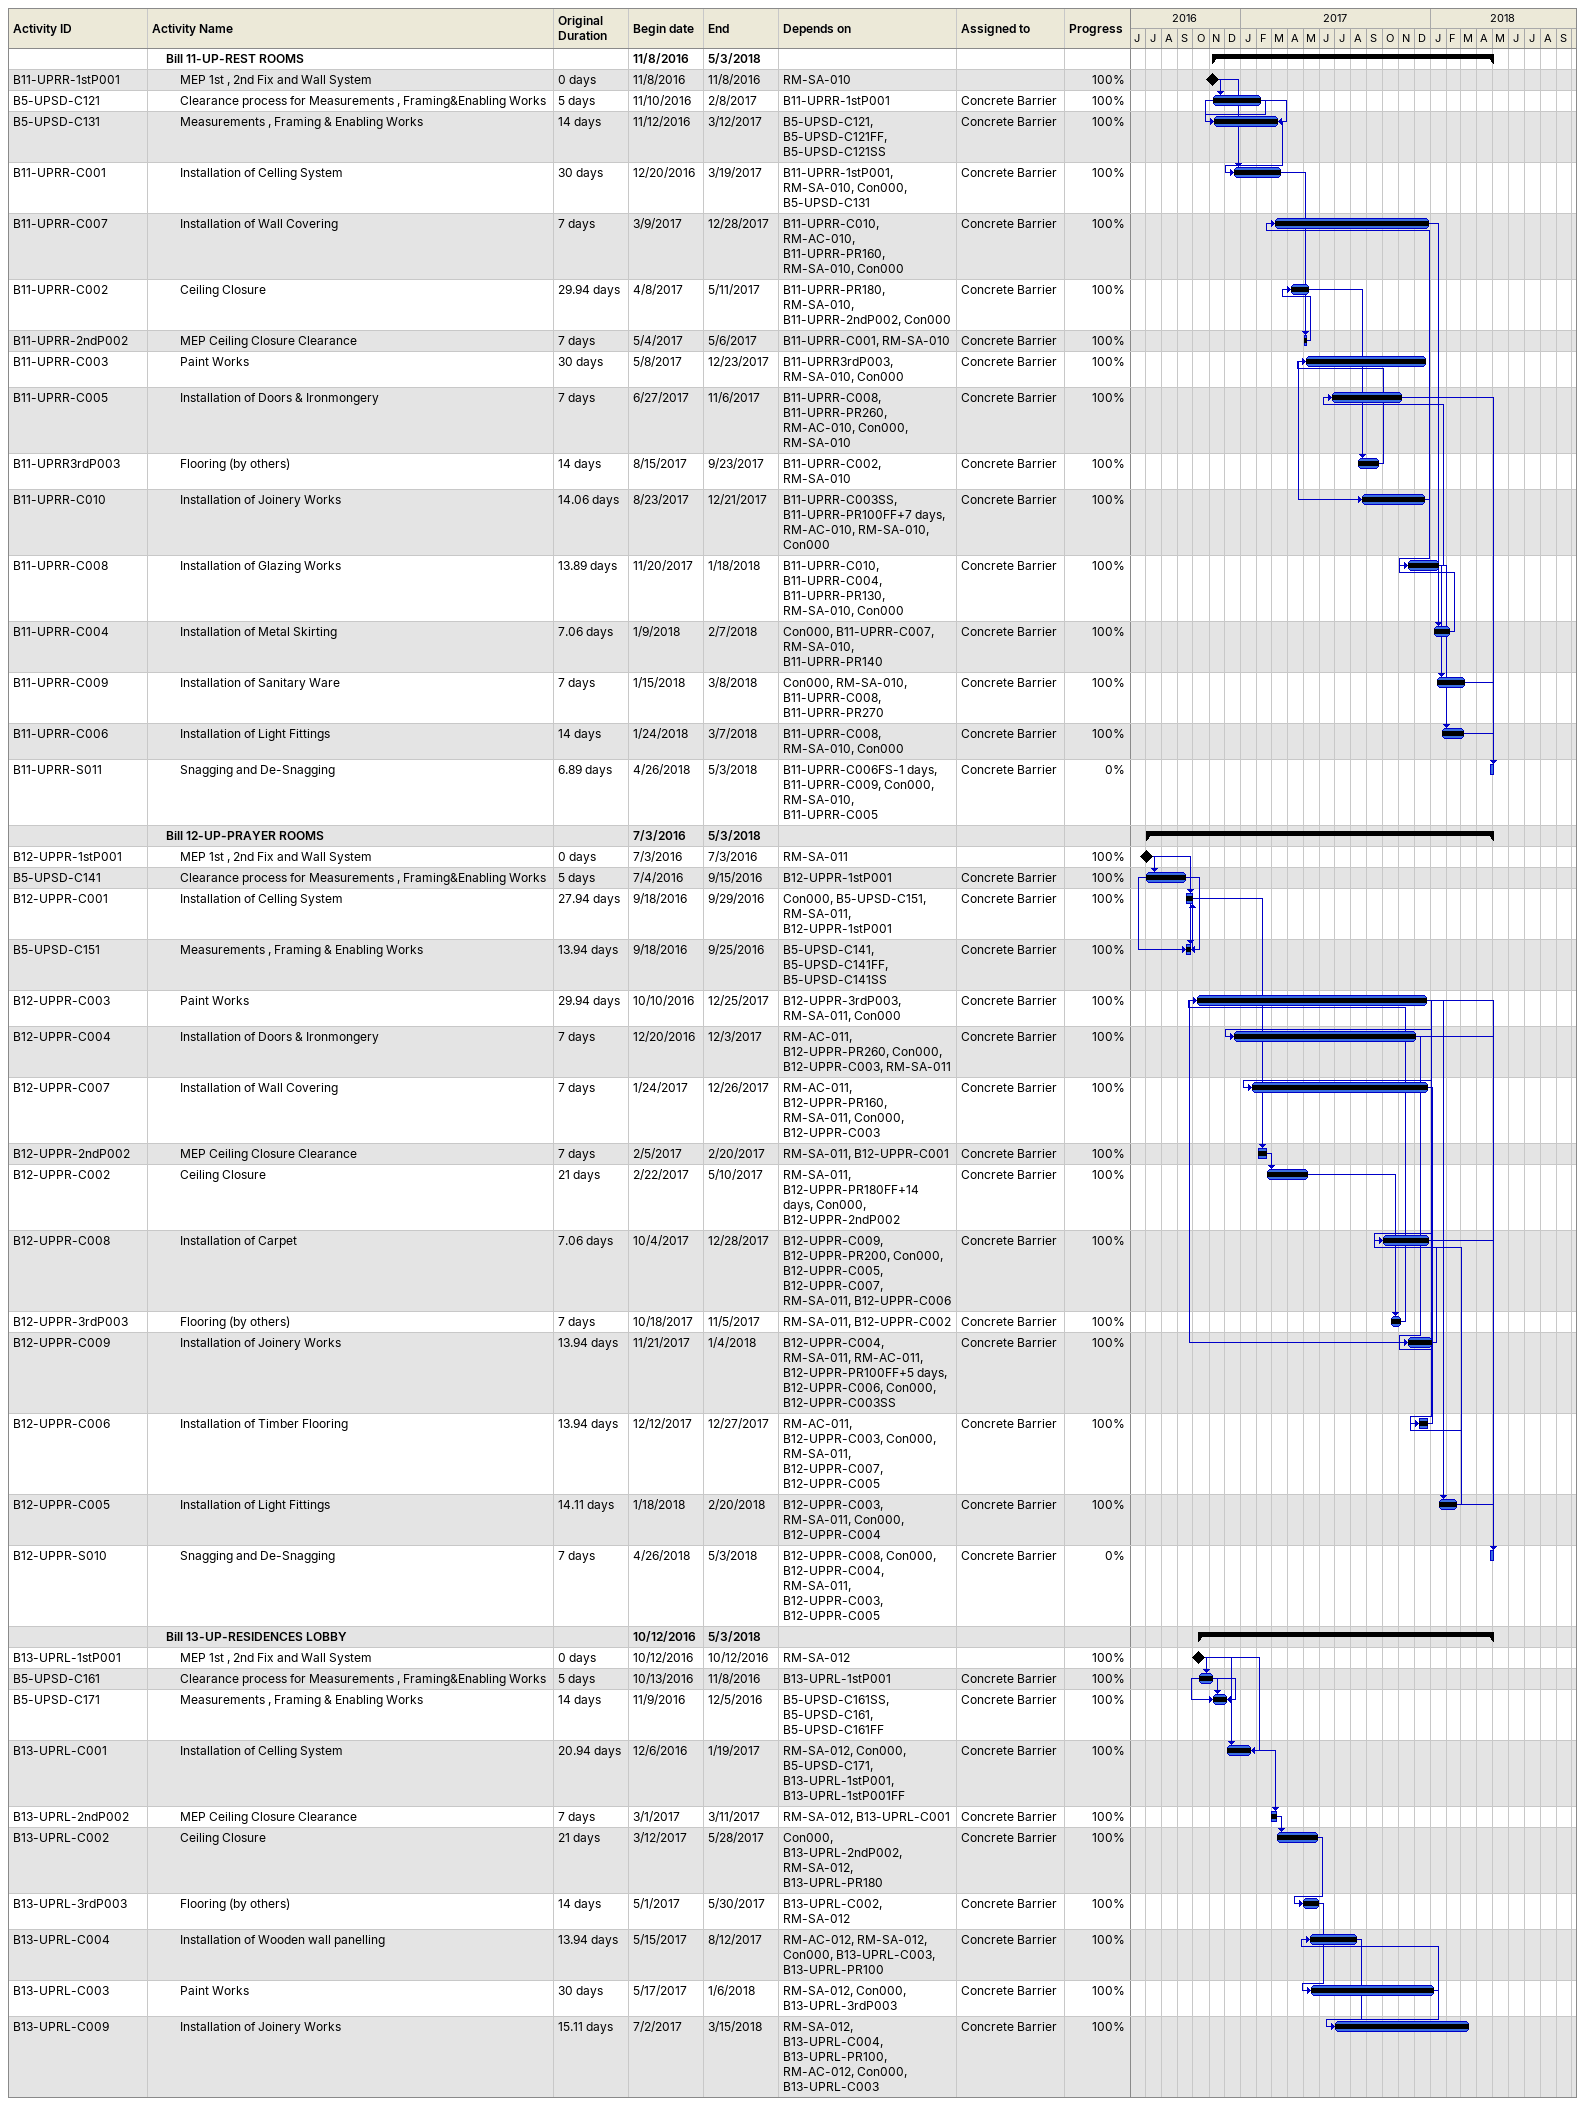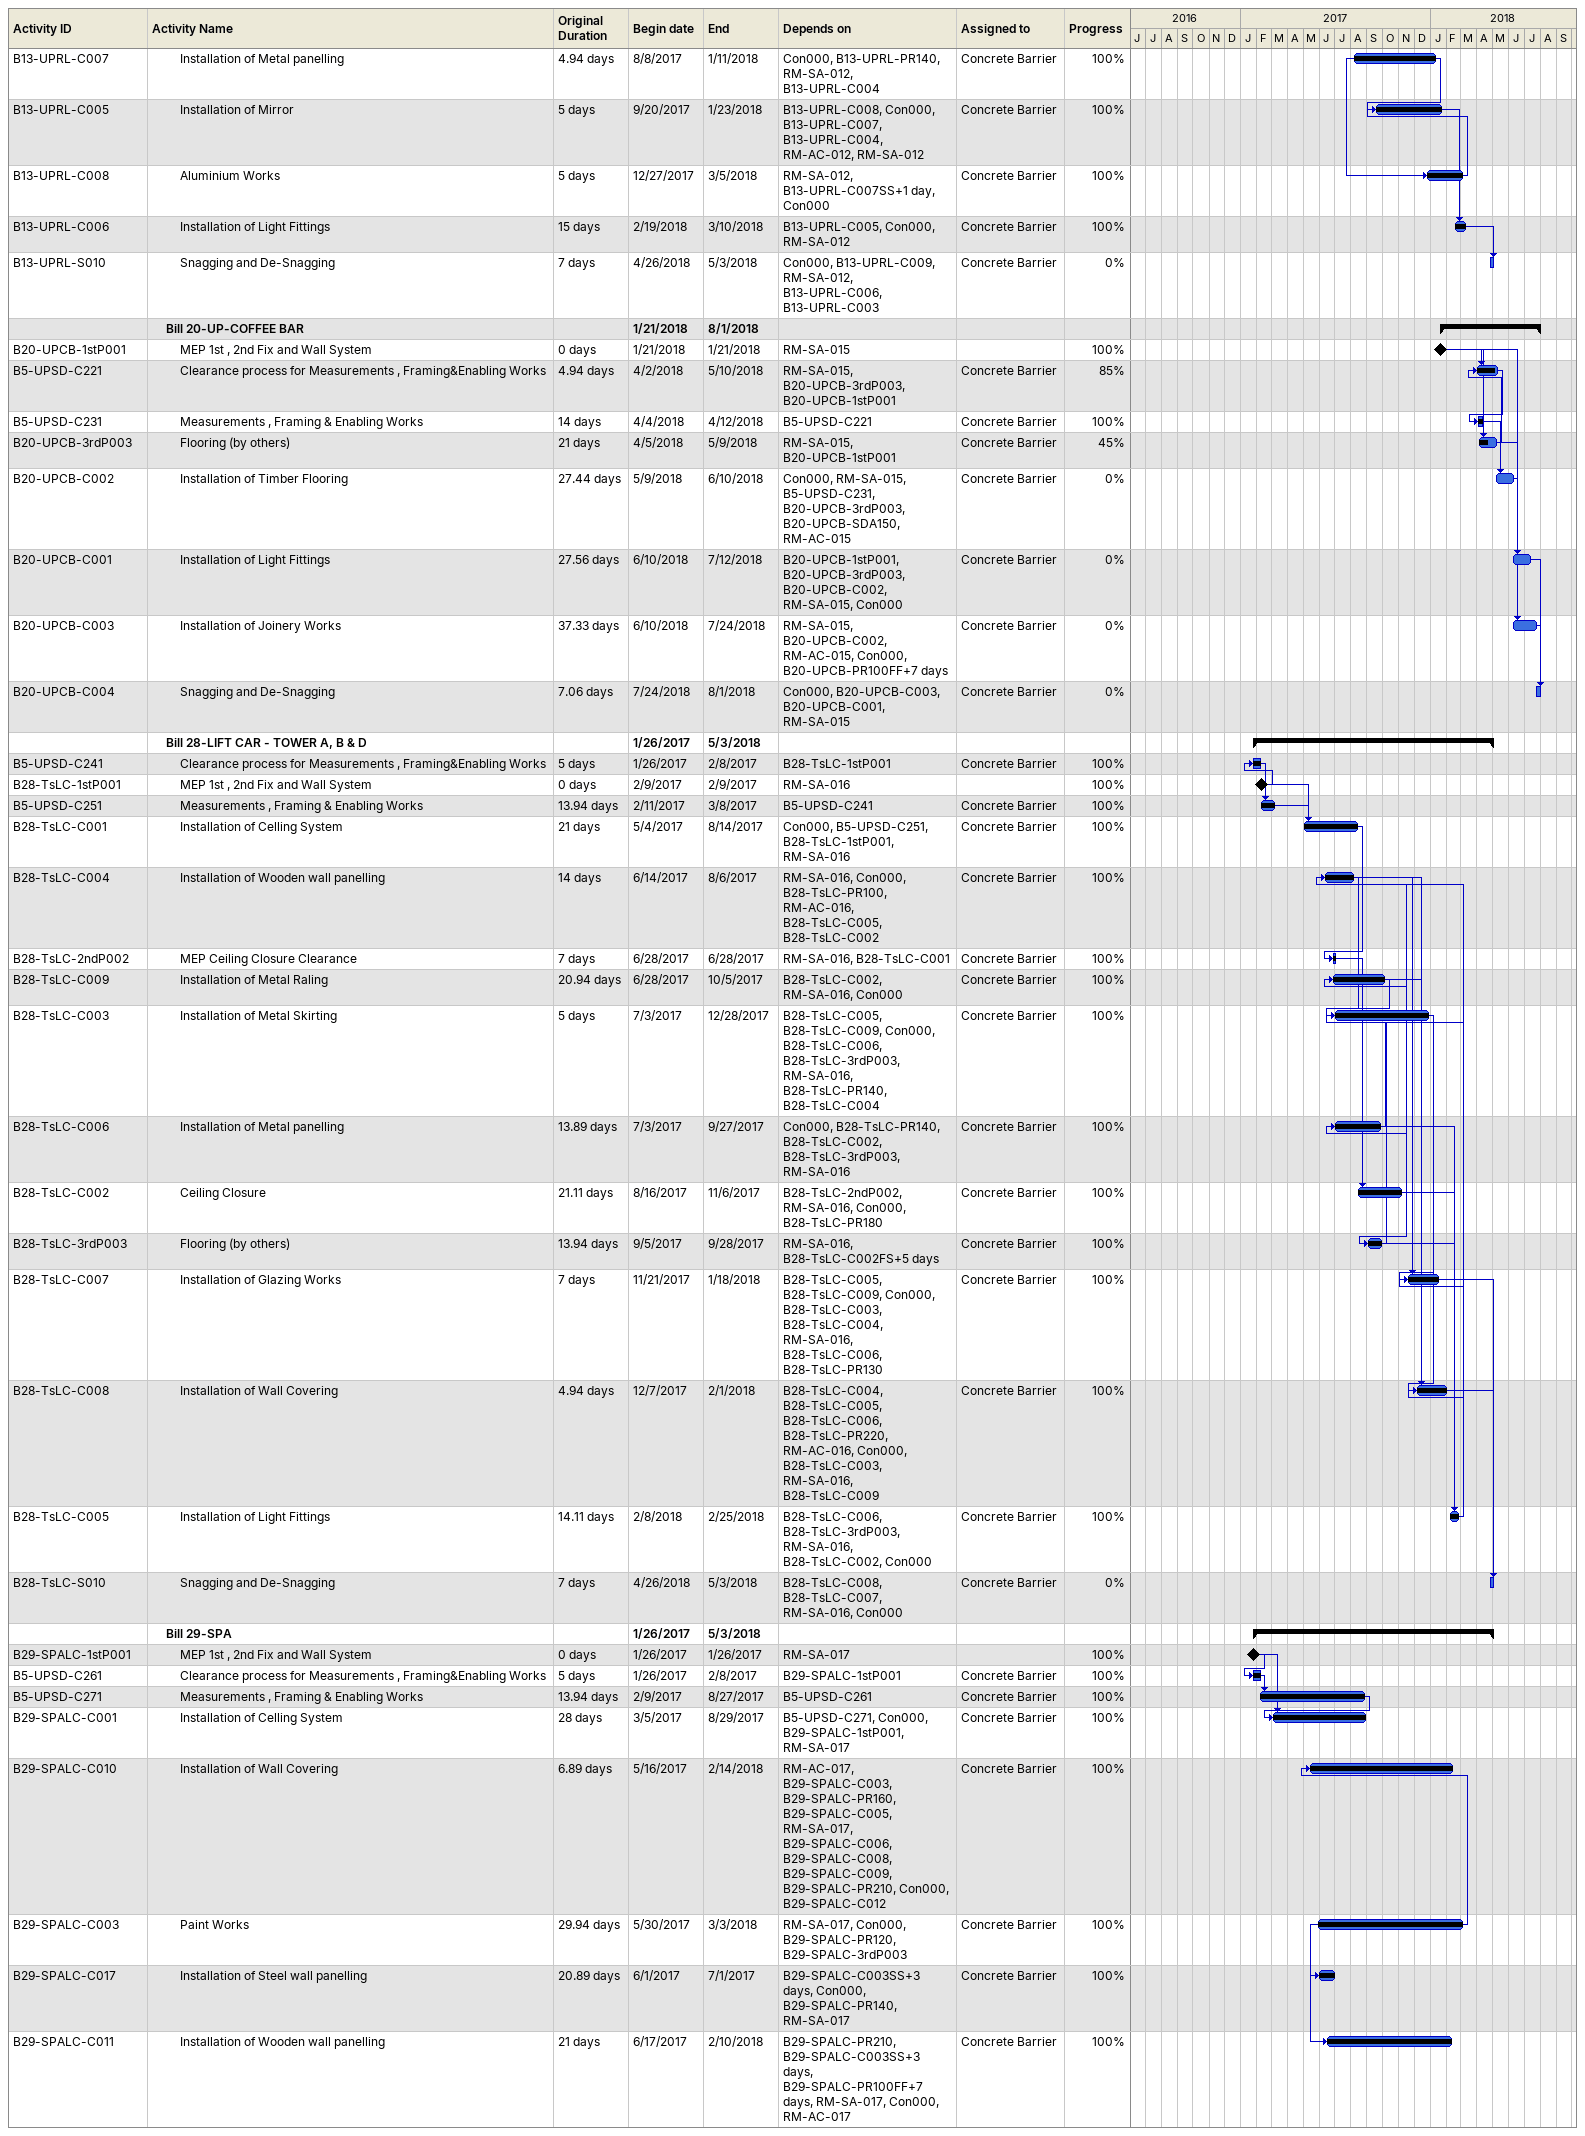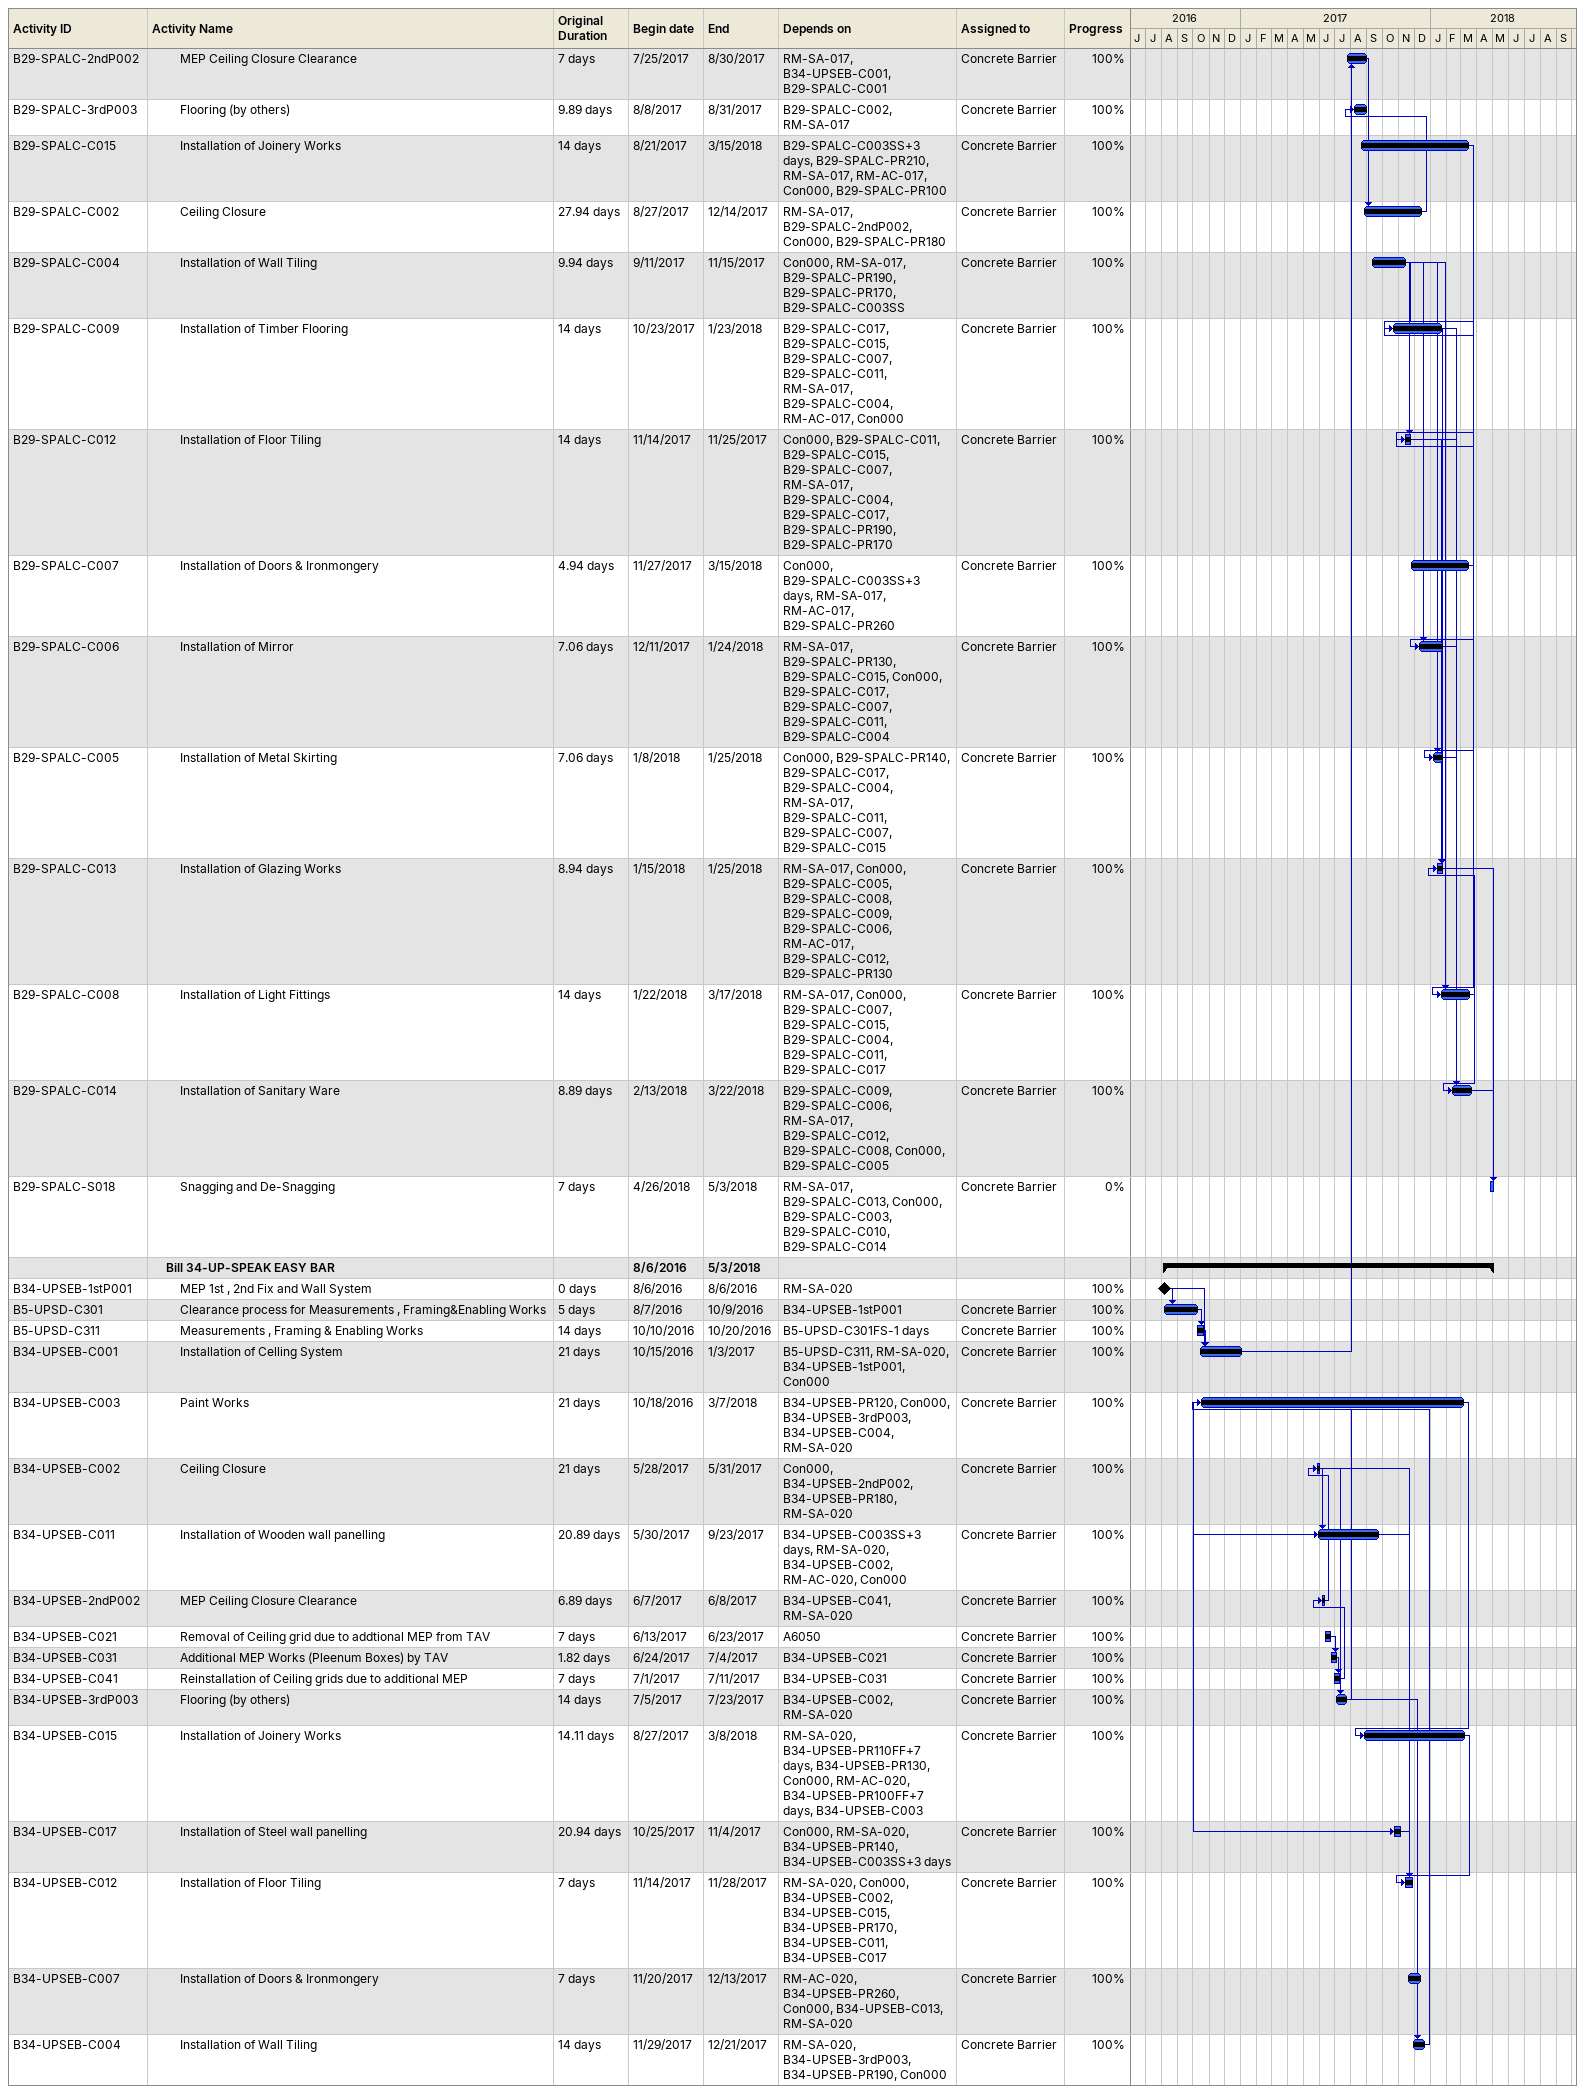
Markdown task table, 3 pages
| ID | Level | Task | Original duration | Start | Finish | Predecessors | Resources | % complete |
|---|---|---|---|---|---|---|---|---|
|  | 2 | **Bill 11-UP-REST ROOMS** |  | 2016-11-08 | 2018-05-03 |  |  |  |
| B11-UPRR-1stP001 | 3 | MEP 1st , 2nd Fix and Wall System | 0d | 2016-11-08 | 2016-11-08 | RM-SA-010 |  | 100 |
| B5-UPSD-C121 | 3 | Clearance process for Measurements , Framing&Enabling Works | 5d | 2016-11-10 | 2017-02-08 | B11-UPRR-1stP001 | Concrete Barrier | 100 |
| B5-UPSD-C131 | 3 | Measurements , Framing & Enabling Works | 14d | 2016-11-12 | 2017-03-12 | B5-UPSD-C121, B5-UPSD-C121FF, B5-UPSD-C121SS | Concrete Barrier | 100 |
| B11-UPRR-C001 | 3 | Installation of Celling System | 30d | 2016-12-20 | 2017-03-19 | B11-UPRR-1stP001, RM-SA-010, Con000, B5-UPSD-C131 | Concrete Barrier | 100 |
| B11-UPRR-C007 | 3 | Installation of Wall Covering | 7d | 2017-03-09 | 2017-12-28 | B11-UPRR-C010, RM-AC-010, B11-UPRR-PR160, RM-SA-010, Con000 | Concrete Barrier | 100 |
| B11-UPRR-C002 | 3 | Ceiling Closure | 29.94d | 2017-04-08 | 2017-05-11 | B11-UPRR-PR180, RM-SA-010, B11-UPRR-2ndP002, Con000 | Concrete Barrier | 100 |
| B11-UPRR-2ndP002 | 3 | MEP Ceiling Closure Clearance | 7d | 2017-05-04 | 2017-05-06 | B11-UPRR-C001, RM-SA-010 | Concrete Barrier | 100 |
| B11-UPRR-C003 | 3 | Paint Works | 30d | 2017-05-08 | 2017-12-23 | B11-UPRR3rdP003, RM-SA-010, Con000 | Concrete Barrier | 100 |
| B11-UPRR-C005 | 3 | Installation of Doors & Ironmongery | 7d | 2017-06-27 | 2017-11-06 | B11-UPRR-C008, B11-UPRR-PR260, RM-AC-010, Con000, RM-SA-010 | Concrete Barrier | 100 |
| B11-UPRR3rdP003 | 3 | Flooring (by others) | 14d | 2017-08-15 | 2017-09-23 | B11-UPRR-C002, RM-SA-010 | Concrete Barrier | 100 |
| B11-UPRR-C010 | 3 | Installation of Joinery Works | 14.06d | 2017-08-23 | 2017-12-21 | B11-UPRR-C003SS, B11-UPRR-PR100FF+7d, RM-AC-010, RM-SA-010, Con000 | Concrete Barrier | 100 |
| B11-UPRR-C008 | 3 | Installation of Glazing Works | 13.89d | 2017-11-20 | 2018-01-18 | B11-UPRR-C010, B11-UPRR-C004, B11-UPRR-PR130, RM-SA-010, Con000 | Concrete Barrier | 100 |
| B11-UPRR-C004 | 3 | Installation of Metal Skirting | 7.06d | 2018-01-09 | 2018-02-07 | Con000, B11-UPRR-C007, RM-SA-010, B11-UPRR-PR140 | Concrete Barrier | 100 |
| B11-UPRR-C009 | 3 | Installation of Sanitary Ware | 7d | 2018-01-15 | 2018-03-08 | Con000, RM-SA-010, B11-UPRR-C008, B11-UPRR-PR270 | Concrete Barrier | 100 |
| B11-UPRR-C006 | 3 | Installation of Light Fittings | 14d | 2018-01-24 | 2018-03-07 | B11-UPRR-C008, RM-SA-010, Con000 | Concrete Barrier | 100 |
| B11-UPRR-S011 | 3 | Snagging and De-Snagging | 6.89d | 2018-04-26 | 2018-05-03 | B11-UPRR-C006FS-1d, B11-UPRR-C009, Con000, RM-SA-010, B11-UPRR-C005 | Concrete Barrier | 0 |
|  | 2 | **Bill 12-UP-PRAYER ROOMS** |  | 2016-07-03 | 2018-05-03 |  |  |  |
| B12-UPPR-1stP001 | 3 | MEP 1st , 2nd Fix and Wall System | 0d | 2016-07-03 | 2016-07-03 | RM-SA-011 |  | 100 |
| B5-UPSD-C141 | 3 | Clearance process for Measurements , Framing&Enabling Works | 5d | 2016-07-04 | 2016-09-15 | B12-UPPR-1stP001 | Concrete Barrier | 100 |
| B12-UPPR-C001 | 3 | Installation of Celling System | 27.94d | 2016-09-18 | 2016-09-29 | Con000, B5-UPSD-C151, RM-SA-011, B12-UPPR-1stP001 | Concrete Barrier | 100 |
| B5-UPSD-C151 | 3 | Measurements , Framing & Enabling Works | 13.94d | 2016-09-18 | 2016-09-25 | B5-UPSD-C141, B5-UPSD-C141FF, B5-UPSD-C141SS | Concrete Barrier | 100 |
| B12-UPPR-C003 | 3 | Paint Works | 29.94d | 2016-10-10 | 2017-12-25 | B12-UPPR-3rdP003, RM-SA-011, Con000 | Concrete Barrier | 100 |
| B12-UPPR-C004 | 3 | Installation of Doors & Ironmongery | 7d | 2016-12-20 | 2017-12-03 | RM-AC-011, B12-UPPR-PR260, Con000, B12-UPPR-C003, RM-SA-011 | Concrete Barrier | 100 |
| B12-UPPR-C007 | 3 | Installation of Wall Covering | 7d | 2017-01-24 | 2017-12-26 | RM-AC-011, B12-UPPR-PR160, RM-SA-011, Con000, B12-UPPR-C003 | Concrete Barrier | 100 |
| B12-UPPR-2ndP002 | 3 | MEP Ceiling Closure Clearance | 7d | 2017-02-05 | 2017-02-20 | RM-SA-011, B12-UPPR-C001 | Concrete Barrier | 100 |
| B12-UPPR-C002 | 3 | Ceiling Closure | 21d | 2017-02-22 | 2017-05-10 | RM-SA-011, B12-UPPR-PR180FF+14d, Con000, B12-UPPR-2ndP002 | Concrete Barrier | 100 |
| B12-UPPR-C008 | 3 | Installation of Carpet | 7.06d | 2017-10-04 | 2017-12-28 | B12-UPPR-C009, B12-UPPR-PR200, Con000, B12-UPPR-C005, B12-UPPR-C007, RM-SA-011, B12-UPPR-C006 | Concrete Barrier | 100 |
| B12-UPPR-3rdP003 | 3 | Flooring (by others) | 7d | 2017-10-18 | 2017-11-05 | RM-SA-011, B12-UPPR-C002 | Concrete Barrier | 100 |
| B12-UPPR-C009 | 3 | Installation of Joinery Works | 13.94d | 2017-11-21 | 2018-01-04 | B12-UPPR-C004, RM-SA-011, RM-AC-011, B12-UPPR-PR100FF+5d, B12-UPPR-C006, Con000, B12-UPPR-C003SS | Concrete Barrier | 100 |
| B12-UPPR-C006 | 3 | Installation of Timber Flooring | 13.94d | 2017-12-12 | 2017-12-27 | RM-AC-011, B12-UPPR-C003, Con000, RM-SA-011, B12-UPPR-C007, B12-UPPR-C005 | Concrete Barrier | 100 |
| B12-UPPR-C005 | 3 | Installation of Light Fittings | 14.11d | 2018-01-18 | 2018-02-20 | B12-UPPR-C003, RM-SA-011, Con000, B12-UPPR-C004 | Concrete Barrier | 100 |
| B12-UPPR-S010 | 3 | Snagging and De-Snagging | 7d | 2018-04-26 | 2018-05-03 | B12-UPPR-C008, Con000, B12-UPPR-C004, RM-SA-011, B12-UPPR-C003, B12-UPPR-C005 | Concrete Barrier | 0 |
|  | 2 | **Bill 13-UP-RESIDENCES LOBBY** |  | 2016-10-12 | 2018-05-03 |  |  |  |
| B13-UPRL-1stP001 | 3 | MEP 1st , 2nd Fix and Wall System | 0d | 2016-10-12 | 2016-10-12 | RM-SA-012 |  | 100 |
| B5-UPSD-C161 | 3 | Clearance process for Measurements , Framing&Enabling Works | 5d | 2016-10-13 | 2016-11-08 | B13-UPRL-1stP001 | Concrete Barrier | 100 |
| B5-UPSD-C171 | 3 | Measurements , Framing & Enabling Works | 14d | 2016-11-09 | 2016-12-05 | B5-UPSD-C161SS, B5-UPSD-C161, B5-UPSD-C161FF | Concrete Barrier | 100 |
| B13-UPRL-C001 | 3 | Installation of Celling System | 20.94d | 2016-12-06 | 2017-01-19 | RM-SA-012, Con000, B5-UPSD-C171, B13-UPRL-1stP001, B13-UPRL-1stP001FF | Concrete Barrier | 100 |
| B13-UPRL-2ndP002 | 3 | MEP Ceiling Closure Clearance | 7d | 2017-03-01 | 2017-03-11 | RM-SA-012, B13-UPRL-C001 | Concrete Barrier | 100 |
| B13-UPRL-C002 | 3 | Ceiling Closure | 21d | 2017-03-12 | 2017-05-28 | Con000, B13-UPRL-2ndP002, RM-SA-012, B13-UPRL-PR180 | Concrete Barrier | 100 |
| B13-UPRL-3rdP003 | 3 | Flooring (by others) | 14d | 2017-05-01 | 2017-05-30 | B13-UPRL-C002, RM-SA-012 | Concrete Barrier | 100 |
| B13-UPRL-C004 | 3 | Installation of Wooden wall panelling | 13.94d | 2017-05-15 | 2017-08-12 | RM-AC-012, RM-SA-012, Con000, B13-UPRL-C003, B13-UPRL-PR100 | Concrete Barrier | 100 |
| B13-UPRL-C003 | 3 | Paint Works | 30d | 2017-05-17 | 2018-01-06 | RM-SA-012, Con000, B13-UPRL-3rdP003 | Concrete Barrier | 100 |
| B13-UPRL-C009 | 3 | Installation of Joinery Works | 15.11d | 2017-07-02 | 2018-03-15 | RM-SA-012, B13-UPRL-C004, B13-UPRL-PR100, RM-AC-012, Con000, B13-UPRL-C003 | Concrete Barrier | 100 |
| B13-UPRL-C007 | 3 | Installation of Metal panelling | 4.94d | 2017-08-08 | 2018-01-11 | Con000, B13-UPRL-PR140, RM-SA-012, B13-UPRL-C004 | Concrete Barrier | 100 |
| B13-UPRL-C005 | 3 | Installation of Mirror | 5d | 2017-09-20 | 2018-01-23 | B13-UPRL-C008, Con000, B13-UPRL-C007, B13-UPRL-C004, RM-AC-012, RM-SA-012 | Concrete Barrier | 100 |
| B13-UPRL-C008 | 3 | Aluminium Works | 5d | 2017-12-27 | 2018-03-05 | RM-SA-012, B13-UPRL-C007SS+1d, Con000 | Concrete Barrier | 100 |
| B13-UPRL-C006 | 3 | Installation of Light Fittings | 15d | 2018-02-19 | 2018-03-10 | B13-UPRL-C005, Con000, RM-SA-012 | Concrete Barrier | 100 |
| B13-UPRL-S010 | 3 | Snagging and De-Snagging | 7d | 2018-04-26 | 2018-05-03 | Con000, B13-UPRL-C009, RM-SA-012, B13-UPRL-C006, B13-UPRL-C003 | Concrete Barrier | 0 |
|  | 2 | **Bill 20-UP-COFFEE BAR** |  | 2018-01-21 | 2018-08-01 |  |  |  |
| B20-UPCB-1stP001 | 3 | MEP 1st , 2nd Fix and Wall System | 0d | 2018-01-21 | 2018-01-21 | RM-SA-015 |  | 100 |
| B5-UPSD-C221 | 3 | Clearance process for Measurements , Framing&Enabling Works | 4.94d | 2018-04-02 | 2018-05-10 | RM-SA-015, B20-UPCB-3rdP003, B20-UPCB-1stP001 | Concrete Barrier | 85 |
| B5-UPSD-C231 | 3 | Measurements , Framing & Enabling Works | 14d | 2018-04-04 | 2018-04-12 | B5-UPSD-C221 | Concrete Barrier | 100 |
| B20-UPCB-3rdP003 | 3 | Flooring (by others) | 21d | 2018-04-05 | 2018-05-09 | RM-SA-015, B20-UPCB-1stP001 | Concrete Barrier | 45 |
| B20-UPCB-C002 | 3 | Installation of Timber Flooring | 27.44d | 2018-05-09 | 2018-06-10 | Con000, RM-SA-015, B5-UPSD-C231, B20-UPCB-3rdP003, B20-UPCB-SDA150, RM-AC-015 | Concrete Barrier | 0 |
| B20-UPCB-C001 | 3 | Installation of Light Fittings | 27.56d | 2018-06-10 | 2018-07-12 | B20-UPCB-1stP001, B20-UPCB-3rdP003, B20-UPCB-C002, RM-SA-015, Con000 | Concrete Barrier | 0 |
| B20-UPCB-C003 | 3 | Installation of Joinery Works | 37.33d | 2018-06-10 | 2018-07-24 | RM-SA-015, B20-UPCB-C002, RM-AC-015, Con000, B20-UPCB-PR100FF+7d | Concrete Barrier | 0 |
| B20-UPCB-C004 | 3 | Snagging and De-Snagging | 7.06d | 2018-07-24 | 2018-08-01 | Con000, B20-UPCB-C003, B20-UPCB-C001, RM-SA-015 | Concrete Barrier | 0 |
|  | 2 | **Bill 28-LIFT CAR - TOWER A, B & D** |  | 2017-01-26 | 2018-05-03 |  |  |  |
| B5-UPSD-C241 | 3 | Clearance process for Measurements , Framing&Enabling Works | 5d | 2017-01-26 | 2017-02-08 | B28-TsLC-1stP001 | Concrete Barrier | 100 |
| B28-TsLC-1stP001 | 3 | MEP 1st , 2nd Fix and Wall System | 0d | 2017-02-09 | 2017-02-09 | RM-SA-016 |  | 100 |
| B5-UPSD-C251 | 3 | Measurements , Framing & Enabling Works | 13.94d | 2017-02-11 | 2017-03-08 | B5-UPSD-C241 | Concrete Barrier | 100 |
| B28-TsLC-C001 | 3 | Installation of Celling System | 21d | 2017-05-04 | 2017-08-14 | Con000, B5-UPSD-C251, B28-TsLC-1stP001, RM-SA-016 | Concrete Barrier | 100 |
| B28-TsLC-C004 | 3 | Installation of Wooden wall panelling | 14d | 2017-06-14 | 2017-08-06 | RM-SA-016, Con000, B28-TsLC-PR100, RM-AC-016, B28-TsLC-C005, B28-TsLC-C002 | Concrete Barrier | 100 |
| B28-TsLC-2ndP002 | 3 | MEP Ceiling Closure Clearance | 7d | 2017-06-28 | 2017-06-28 | RM-SA-016, B28-TsLC-C001 | Concrete Barrier | 100 |
| B28-TsLC-C009 | 3 | Installation of Metal Raling | 20.94d | 2017-06-28 | 2017-10-05 | B28-TsLC-C002, RM-SA-016, Con000 | Concrete Barrier | 100 |
| B28-TsLC-C003 | 3 | Installation of Metal Skirting | 5d | 2017-07-03 | 2017-12-28 | B28-TsLC-C005, B28-TsLC-C009, Con000, B28-TsLC-C006, B28-TsLC-3rdP003, RM-SA-016, B28-TsLC-PR140, B28-TsLC-C004 | Concrete Barrier | 100 |
| B28-TsLC-C006 | 3 | Installation of Metal panelling | 13.89d | 2017-07-03 | 2017-09-27 | Con000, B28-TsLC-PR140, B28-TsLC-C002, B28-TsLC-3rdP003, RM-SA-016 | Concrete Barrier | 100 |
| B28-TsLC-C002 | 3 | Ceiling Closure | 21.11d | 2017-08-16 | 2017-11-06 | B28-TsLC-2ndP002, RM-SA-016, Con000, B28-TsLC-PR180 | Concrete Barrier | 100 |
| B28-TsLC-3rdP003 | 3 | Flooring (by others) | 13.94d | 2017-09-05 | 2017-09-28 | RM-SA-016, B28-TsLC-C002FS+5d | Concrete Barrier | 100 |
| B28-TsLC-C007 | 3 | Installation of Glazing Works | 7d | 2017-11-21 | 2018-01-18 | B28-TsLC-C005, B28-TsLC-C009, Con000, B28-TsLC-C003, B28-TsLC-C004, RM-SA-016, B28-TsLC-C006, B28-TsLC-PR130 | Concrete Barrier | 100 |
| B28-TsLC-C008 | 3 | Installation of Wall Covering | 4.94d | 2017-12-07 | 2018-02-01 | B28-TsLC-C004, B28-TsLC-C005, B28-TsLC-C006, B28-TsLC-PR220, RM-AC-016, Con000, B28-TsLC-C003, RM-SA-016, B28-TsLC-C009 | Concrete Barrier | 100 |
| B28-TsLC-C005 | 3 | Installation of Light Fittings | 14.11d | 2018-02-08 | 2018-02-25 | B28-TsLC-C006, B28-TsLC-3rdP003, RM-SA-016, B28-TsLC-C002, Con000 | Concrete Barrier | 100 |
| B28-TsLC-S010 | 3 | Snagging and De-Snagging | 7d | 2018-04-26 | 2018-05-03 | B28-TsLC-C008, B28-TsLC-C007, RM-SA-016, Con000 | Concrete Barrier | 0 |
|  | 2 | **Bill 29-SPA** |  | 2017-01-26 | 2018-05-03 |  |  |  |
| B29-SPALC-1stP001 | 3 | MEP 1st , 2nd Fix and Wall System | 0d | 2017-01-26 | 2017-01-26 | RM-SA-017 |  | 100 |
| B5-UPSD-C261 | 3 | Clearance process for Measurements , Framing&Enabling Works | 5d | 2017-01-26 | 2017-02-08 | B29-SPALC-1stP001 | Concrete Barrier | 100 |
| B5-UPSD-C271 | 3 | Measurements , Framing & Enabling Works | 13.94d | 2017-02-09 | 2017-08-27 | B5-UPSD-C261 | Concrete Barrier | 100 |
| B29-SPALC-C001 | 3 | Installation of Celling System | 28d | 2017-03-05 | 2017-08-29 | B5-UPSD-C271, Con000, B29-SPALC-1stP001, RM-SA-017 | Concrete Barrier | 100 |
| B29-SPALC-C010 | 3 | Installation of Wall Covering | 6.89d | 2017-05-16 | 2018-02-14 | RM-AC-017, B29-SPALC-C003, B29-SPALC-PR160, B29-SPALC-C005, RM-SA-017, B29-SPALC-C006, B29-SPALC-C008, B29-SPALC-C009, B29-SPALC-PR210, Con000, B29-SPALC-C012 | Concrete Barrier | 100 |
| B29-SPALC-C003 | 3 | Paint Works | 29.94d | 2017-05-30 | 2018-03-03 | RM-SA-017, Con000, B29-SPALC-PR120, B29-SPALC-3rdP003 | Concrete Barrier | 100 |
| B29-SPALC-C017 | 3 | Installation of Steel wall panelling | 20.89d | 2017-06-01 | 2017-07-01 | B29-SPALC-C003SS+3d, Con000, B29-SPALC-PR140, RM-SA-017 | Concrete Barrier | 100 |
| B29-SPALC-C011 | 3 | Installation of Wooden wall panelling | 21d | 2017-06-17 | 2018-02-10 | B29-SPALC-PR210, B29-SPALC-C003SS+3d, B29-SPALC-PR100FF+7d, RM-SA-017, Con000, RM-AC-017 | Concrete Barrier | 100 |
| B29-SPALC-2ndP002 | 3 | MEP Ceiling Closure Clearance | 7d | 2017-07-25 | 2017-08-30 | RM-SA-017, B34-UPSEB-C001, B29-SPALC-C001 | Concrete Barrier | 100 |
| B29-SPALC-3rdP003 | 3 | Flooring (by others) | 9.89d | 2017-08-08 | 2017-08-31 | B29-SPALC-C002, RM-SA-017 | Concrete Barrier | 100 |
| B29-SPALC-C015 | 3 | Installation of Joinery Works | 14d | 2017-08-21 | 2018-03-15 | B29-SPALC-C003SS+3d, B29-SPALC-PR210, RM-SA-017, RM-AC-017, Con000, B29-SPALC-PR100 | Concrete Barrier | 100 |
| B29-SPALC-C002 | 3 | Ceiling Closure | 27.94d | 2017-08-27 | 2017-12-14 | RM-SA-017, B29-SPALC-2ndP002, Con000, B29-SPALC-PR180 | Concrete Barrier | 100 |
| B29-SPALC-C004 | 3 | Installation of Wall Tiling | 9.94d | 2017-09-11 | 2017-11-15 | Con000, RM-SA-017, B29-SPALC-PR190, B29-SPALC-PR170, B29-SPALC-C003SS | Concrete Barrier | 100 |
| B29-SPALC-C009 | 3 | Installation of Timber Flooring | 14d | 2017-10-23 | 2018-01-23 | B29-SPALC-C017, B29-SPALC-C015, B29-SPALC-C007, B29-SPALC-C011, RM-SA-017, B29-SPALC-C004, RM-AC-017, Con000 | Concrete Barrier | 100 |
| B29-SPALC-C012 | 3 | Installation of Floor Tiling | 14d | 2017-11-14 | 2017-11-25 | Con000, B29-SPALC-C011, B29-SPALC-C015, B29-SPALC-C007, RM-SA-017, B29-SPALC-C004, B29-SPALC-C017, B29-SPALC-PR190, B29-SPALC-PR170 | Concrete Barrier | 100 |
| B29-SPALC-C007 | 3 | Installation of Doors & Ironmongery | 4.94d | 2017-11-27 | 2018-03-15 | Con000, B29-SPALC-C003SS+3d, RM-SA-017, RM-AC-017, B29-SPALC-PR260 | Concrete Barrier | 100 |
| B29-SPALC-C006 | 3 | Installation of Mirror | 7.06d | 2017-12-11 | 2018-01-24 | RM-SA-017, B29-SPALC-PR130, B29-SPALC-C015, Con000, B29-SPALC-C017, B29-SPALC-C007, B29-SPALC-C011, B29-SPALC-C004 | Concrete Barrier | 100 |
| B29-SPALC-C005 | 3 | Installation of Metal Skirting | 7.06d | 2018-01-08 | 2018-01-25 | Con000, B29-SPALC-PR140, B29-SPALC-C017, B29-SPALC-C004, RM-SA-017, B29-SPALC-C011, B29-SPALC-C007, B29-SPALC-C015 | Concrete Barrier | 100 |
| B29-SPALC-C013 | 3 | Installation of Glazing Works | 8.94d | 2018-01-15 | 2018-01-25 | RM-SA-017, Con000, B29-SPALC-C005, B29-SPALC-C008, B29-SPALC-C009, B29-SPALC-C006, RM-AC-017, B29-SPALC-C012, B29-SPALC-PR130 | Concrete Barrier | 100 |
| B29-SPALC-C008 | 3 | Installation of Light Fittings | 14d | 2018-01-22 | 2018-03-17 | RM-SA-017, Con000, B29-SPALC-C007, B29-SPALC-C015, B29-SPALC-C004, B29-SPALC-C011, B29-SPALC-C017 | Concrete Barrier | 100 |
| B29-SPALC-C014 | 3 | Installation of Sanitary Ware | 8.89d | 2018-02-13 | 2018-03-22 | B29-SPALC-C009, B29-SPALC-C006, RM-SA-017, B29-SPALC-C012, B29-SPALC-C008, Con000, B29-SPALC-C005 | Concrete Barrier | 100 |
| B29-SPALC-S018 | 3 | Snagging and De-Snagging | 7d | 2018-04-26 | 2018-05-03 | RM-SA-017, B29-SPALC-C013, Con000, B29-SPALC-C003, B29-SPALC-C010, B29-SPALC-C014 | Concrete Barrier | 0 |
|  | 2 | **Bill 34-UP-SPEAK EASY BAR** |  | 2016-08-06 | 2018-05-03 |  |  |  |
| B34-UPSEB-1stP001 | 3 | MEP 1st , 2nd Fix and Wall System | 0d | 2016-08-06 | 2016-08-06 | RM-SA-020 |  | 100 |
| B5-UPSD-C301 | 3 | Clearance process for Measurements , Framing&Enabling Works | 5d | 2016-08-07 | 2016-10-09 | B34-UPSEB-1stP001 | Concrete Barrier | 100 |
| B5-UPSD-C311 | 3 | Measurements , Framing & Enabling Works | 14d | 2016-10-10 | 2016-10-20 | B5-UPSD-C301FS-1d | Concrete Barrier | 100 |
| B34-UPSEB-C001 | 3 | Installation of Celling System | 21d | 2016-10-15 | 2017-01-03 | B5-UPSD-C311, RM-SA-020, B34-UPSEB-1stP001, Con000 | Concrete Barrier | 100 |
| B34-UPSEB-C003 | 3 | Paint Works | 21d | 2016-10-18 | 2018-03-07 | B34-UPSEB-PR120, Con000, B34-UPSEB-3rdP003, B34-UPSEB-C004, RM-SA-020 | Concrete Barrier | 100 |
| B34-UPSEB-C002 | 3 | Ceiling Closure | 21d | 2017-05-28 | 2017-05-31 | Con000, B34-UPSEB-2ndP002, B34-UPSEB-PR180, RM-SA-020 | Concrete Barrier | 100 |
| B34-UPSEB-C011 | 3 | Installation of Wooden wall panelling | 20.89d | 2017-05-30 | 2017-09-23 | B34-UPSEB-C003SS+3d, RM-SA-020, B34-UPSEB-C002, RM-AC-020, Con000 | Concrete Barrier | 100 |
| B34-UPSEB-2ndP002 | 3 | MEP Ceiling Closure Clearance | 6.89d | 2017-06-07 | 2017-06-08 | B34-UPSEB-C041, RM-SA-020 | Concrete Barrier | 100 |
| B34-UPSEB-C021 | 3 | Removal of Ceiling grid due to addtional MEP from TAV | 7d | 2017-06-13 | 2017-06-23 | A6050 | Concrete Barrier | 100 |
| B34-UPSEB-C031 | 3 | Additional MEP Works (Pleenum Boxes) by TAV | 1.82d | 2017-06-24 | 2017-07-04 | B34-UPSEB-C021 | Concrete Barrier | 100 |
| B34-UPSEB-C041 | 3 | Reinstallation of Ceiling grids due to additional MEP | 7d | 2017-07-01 | 2017-07-11 | B34-UPSEB-C031 | Concrete Barrier | 100 |
| B34-UPSEB-3rdP003 | 3 | Flooring (by others) | 14d | 2017-07-05 | 2017-07-23 | B34-UPSEB-C002, RM-SA-020 | Concrete Barrier | 100 |
| B34-UPSEB-C015 | 3 | Installation of Joinery Works | 14.11d | 2017-08-27 | 2018-03-08 | RM-SA-020, B34-UPSEB-PR110FF+7d, B34-UPSEB-PR130, Con000, RM-AC-020, B34-UPSEB-PR100FF+7d, B34-UPSEB-C003 | Concrete Barrier | 100 |
| B34-UPSEB-C017 | 3 | Installation of Steel wall panelling | 20.94d | 2017-10-25 | 2017-11-04 | Con000, RM-SA-020, B34-UPSEB-PR140, B34-UPSEB-C003SS+3d | Concrete Barrier | 100 |
| B34-UPSEB-C012 | 3 | Installation of Floor Tiling | 7d | 2017-11-14 | 2017-11-28 | RM-SA-020, Con000, B34-UPSEB-C002, B34-UPSEB-C015, B34-UPSEB-PR170, B34-UPSEB-C011, B34-UPSEB-C017 | Concrete Barrier | 100 |
| B34-UPSEB-C007 | 3 | Installation of Doors & Ironmongery | 7d | 2017-11-20 | 2017-12-13 | RM-AC-020, B34-UPSEB-PR260, Con000, B34-UPSEB-C013, RM-SA-020 | Concrete Barrier | 100 |
| B34-UPSEB-C004 | 3 | Installation of Wall Tiling | 14d | 2017-11-29 | 2017-12-21 | RM-SA-020, B34-UPSEB-3rdP003, B34-UPSEB-PR190, Con000 | Concrete Barrier | 100 |
